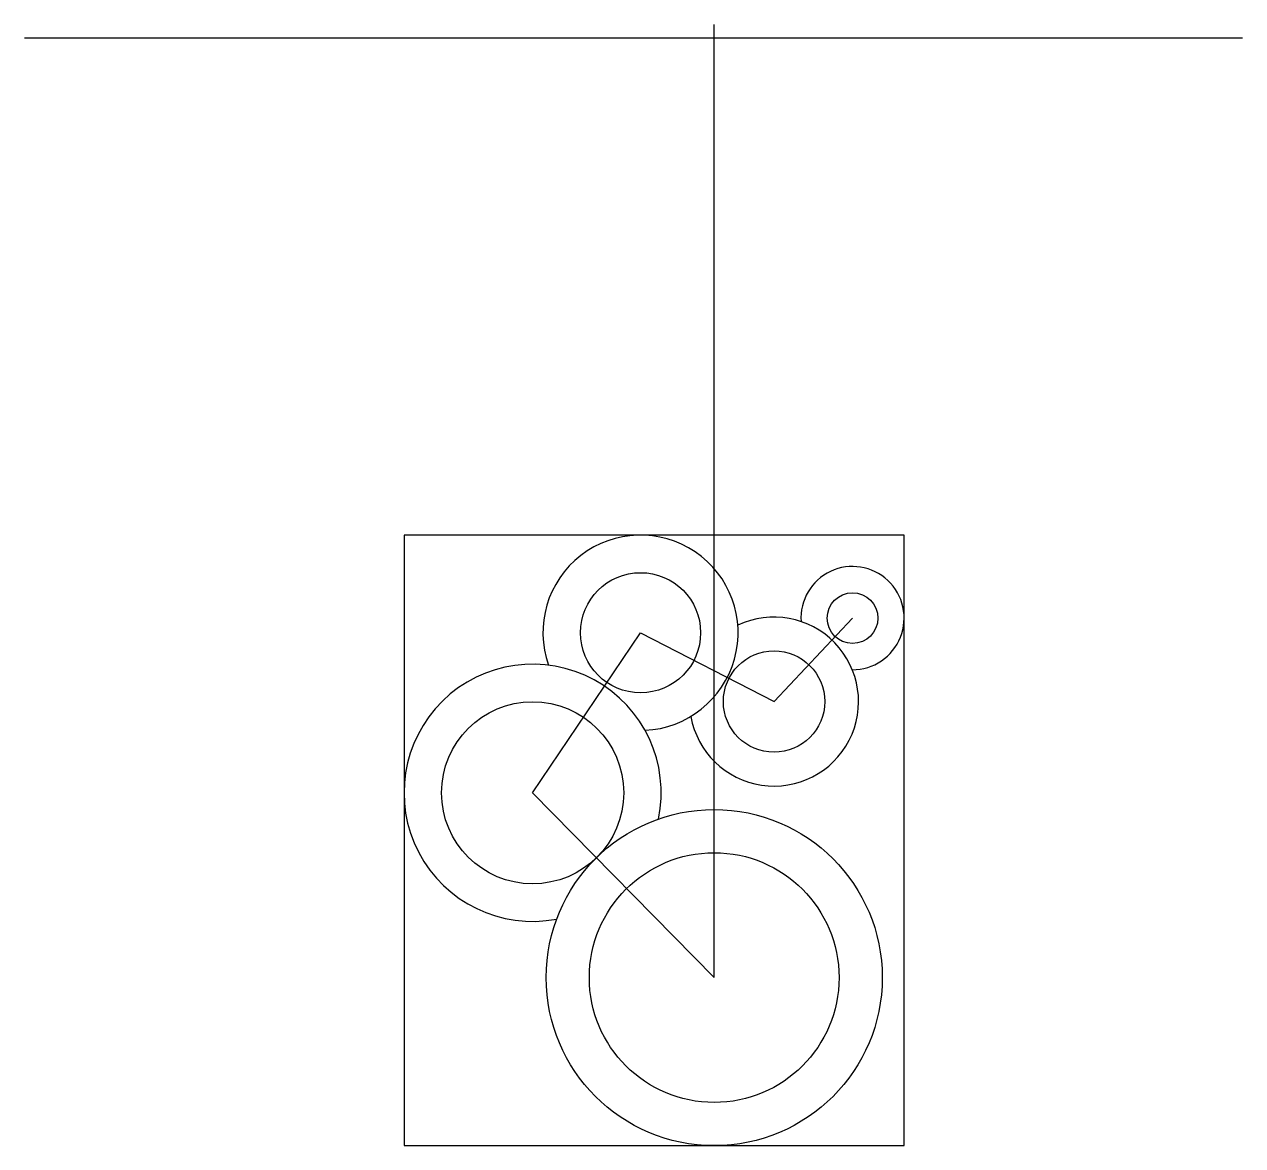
# Model space of a CAD drawing. Header units: inches. Extents: x -0.02 to 3.17, y 0.14 to 3.08.
import ezdxf

# ---------------------------------------------------------------- set-up
doc = ezdxf.new("R2010")
doc.units = ezdxf.units.IN
doc.layers.get('0').update_dxf_attribs({"linetype": 'CONTINUOUS'})

msp = doc.modelspace()

# ---------------------------------------------------------------- linework, layer by layer
for p, q in [((1.786, 0.5829), (1.786, 3.0814)), ((-0.0223, 3.0464), (3.1712, 3.0464)), ((1.9429, 1.3064), (2.1486, 1.5251)), ((1.31, 1.0673), (1.5929, 1.4867)), ((1.5929, 1.4867), (1.9429, 1.3064)), ((1.786, 0.5829), (1.31, 1.0673))]:
    msp.add_line(p, q)
msp.add_lwpolyline([(2.284, 1.7426), (0.9729, 1.7426), (0.9729, 0.1424), (2.284, 0.1424)], close=True)
for centre, radius in [((1.5929, 1.4867), 0.1575), ((2.1486, 1.5251), 0.0664), ((1.9429, 1.3064), 0.1329), ((1.31, 1.0673), 0.2387), ((1.786, 0.5829), 0.4405), ((1.786, 0.5829), 0.3273)]:
    msp.add_circle(centre, radius)
for centre, radius, start, end in [((1.5929, 1.4867), 0.2559, -87.3686, 199.3686), ((2.1486, 1.5251), 0.1353, -90.2139, 183.7139), ((1.9429, 1.3064), 0.2215, -169.8659, 115.3659), ((1.31, 1.0673), 0.3371, -11.784, 280.784)]:
    msp.add_arc(centre, radius, start, end)

doc.saveas('drawing.dxf')
